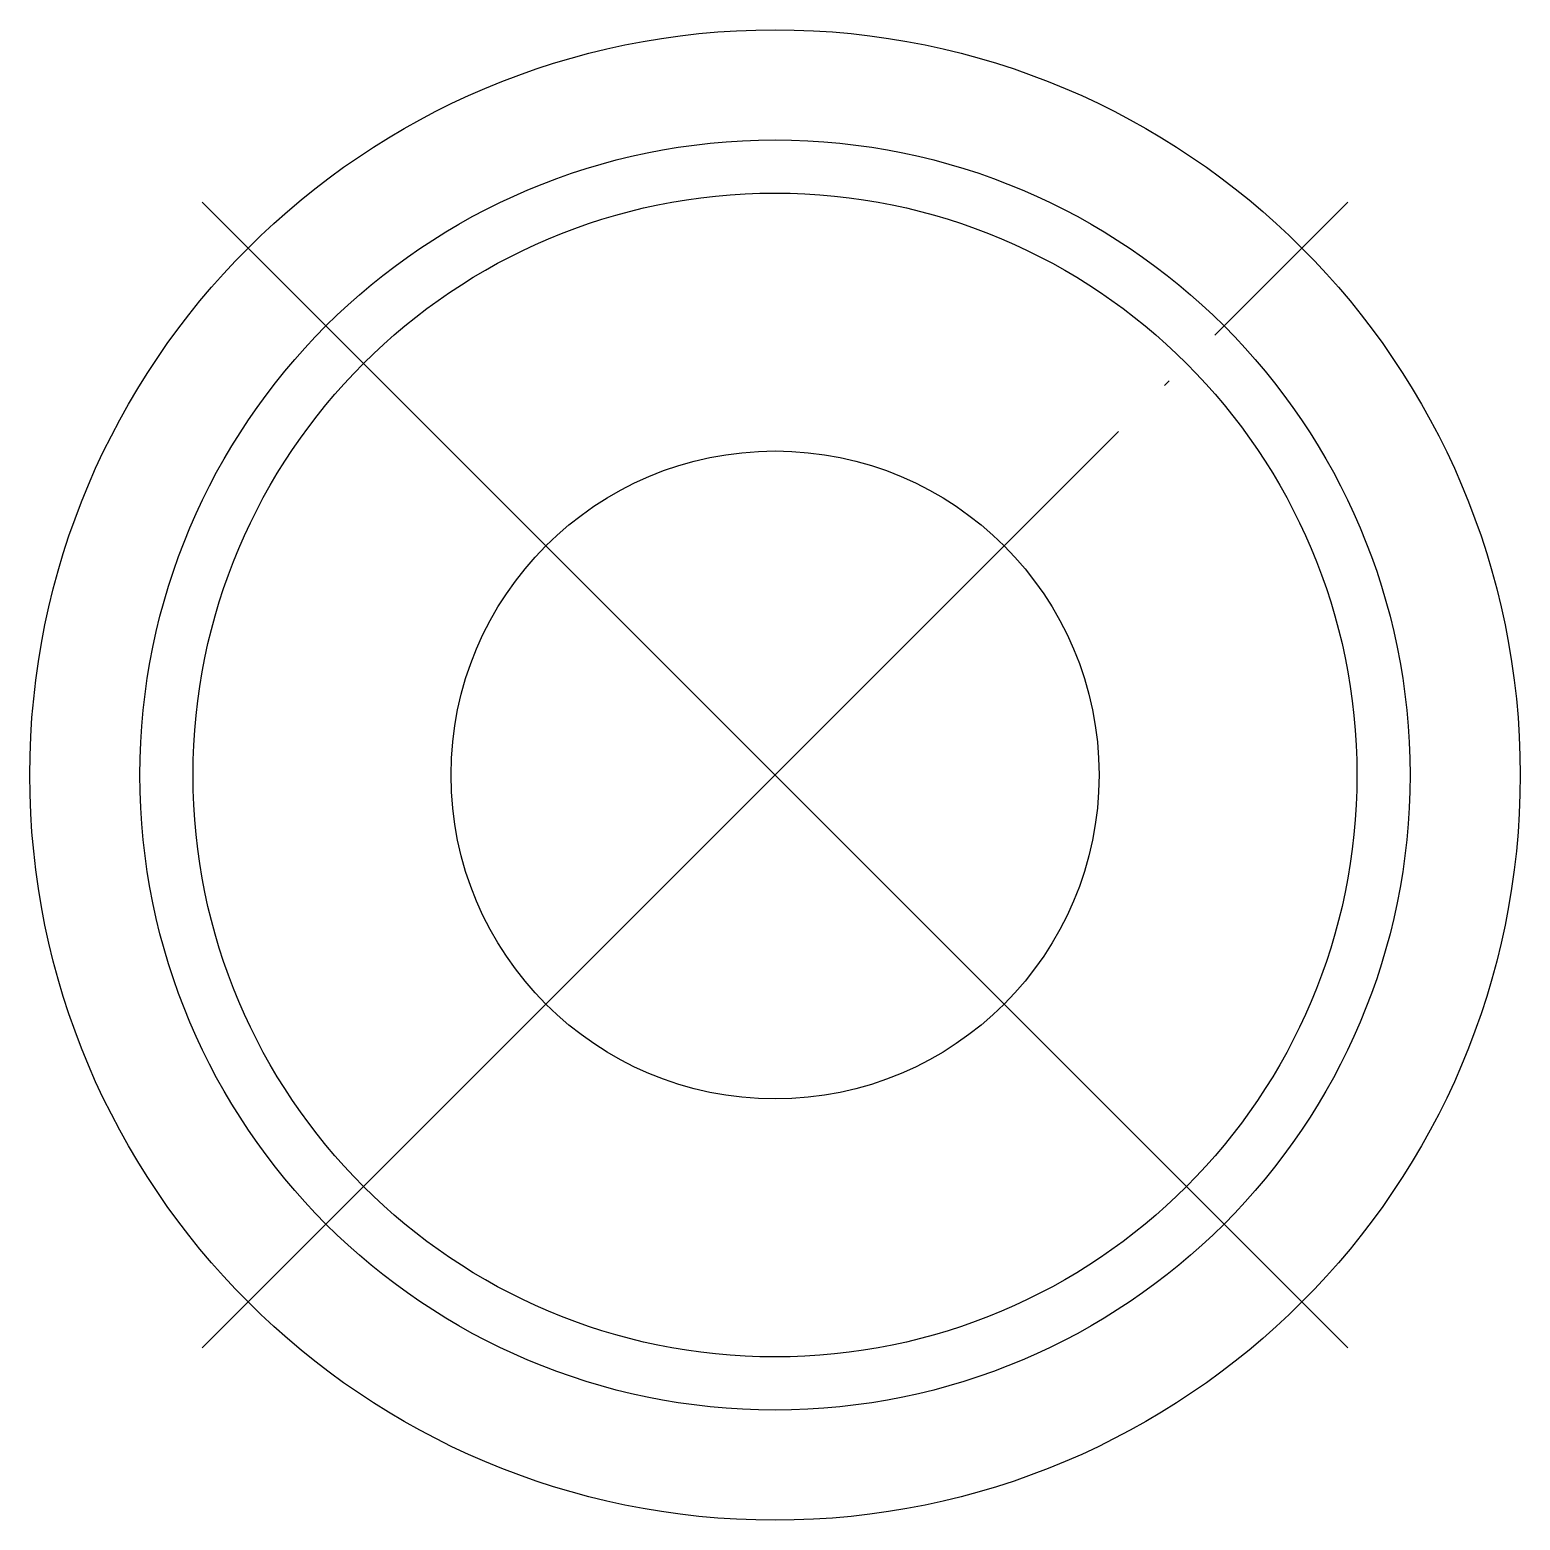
# Model space of a CAD drawing. Extents: x -79 to 79, y 891 to 1049.
# Drawn here: x -79.27 to -56.27, y 1025.99 to 1048.99 of the extents above.
import ezdxf

# ---------------------------------------------------------------- set-up
doc = ezdxf.new("R2010")
doc.units = 0
doc.header["$MEASUREMENT"] = 0
doc.linetypes.add('CENTER', pattern=[22, 20, -1, 0, -1])
doc.layers.get('0').update_dxf_attribs({"linetype": 'CONTINUOUS'})

msp = doc.modelspace()

# ---------------------------------------------------------------- linework, layer by layer
at = {"color": 1, "linetype": 'CENTER'}
msp.add_line((-76.604, 1028.651), (-58.926, 1046.329), dxfattribs=at)
at = {"color": 7, "linetype": 'CONTINUOUS'}
msp.add_line((-76.604, 1046.329), (-58.926, 1028.651), dxfattribs=at)
for radius in [11.5, 9.8, 8.981, 5]:
    msp.add_circle((-67.765, 1037.49), radius, dxfattribs=at)

doc.saveas('drawing.dxf')
